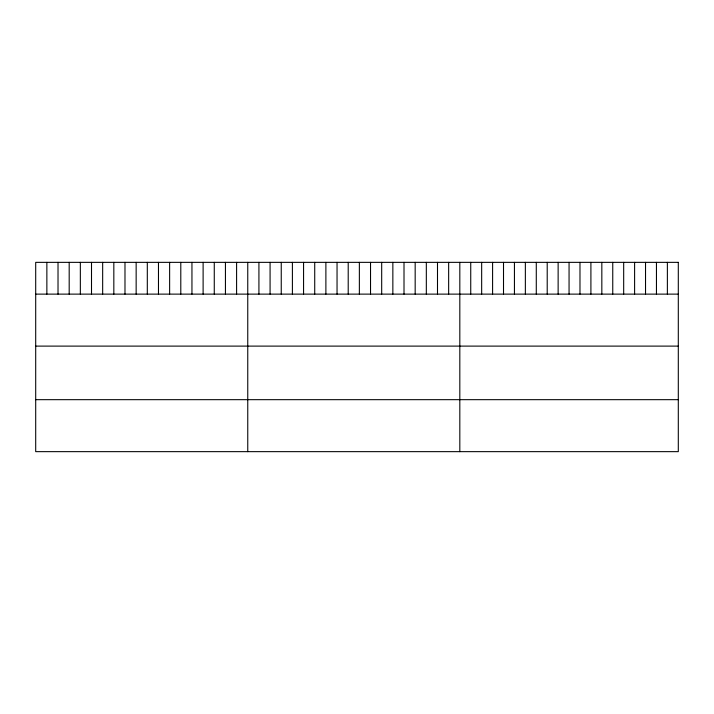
<?xml version="1.0" encoding="UTF-8"?>
<svg xmlns="http://www.w3.org/2000/svg" width="714" height="714" viewBox="0 0 714 714"><rect width="100%" height="100%" fill="white"/><g stroke="black" fill="none" stroke-linecap="round" stroke-linejoin="round"><path stroke-width="1.07" d="M35.7 294.123L678.3 294.123M35.7 346.111L678.3 346.111M35.7 399.67L678.3 399.67M667.376 262.35L667.376 294.123M656.452 262.35L656.452 294.123M645.527 262.35L645.527 294.123M634.603 262.35L634.603 294.123M623.679 262.35L623.679 294.123M612.755 262.35L612.755 294.123M601.831 262.35L601.831 294.123M590.906 262.35L590.906 294.123M579.982 262.35L579.982 294.123M569.058 262.35L569.058 294.123M558.134 262.35L558.134 294.123M547.21 262.35L547.21 294.123M536.285 262.35L536.285 294.123M525.361 262.35L525.361 294.123M514.437 262.35L514.437 294.123M503.513 262.35L503.513 294.123M492.589 262.35L492.589 294.123M481.664 262.35L481.664 294.123M470.74 262.35L470.74 294.123M459.816 262.35L459.816 451.65M448.651 262.35L448.651 294.123M437.495 262.35L437.495 294.123M426.329 262.35L426.329 294.123M415.173 262.35L415.173 294.123M404.008 262.35L404.008 294.123M392.852 262.35L392.852 294.123M381.687 262.35L381.687 294.123M370.53 262.35L370.53 294.123M359.365 262.35L359.365 294.123M348.209 262.35L348.209 294.123M337.044 262.35L337.044 294.123M325.887 262.35L325.887 294.123M314.722 262.35L314.722 294.123M303.566 262.35L303.566 294.123M292.401 262.35L292.401 294.123M281.245 262.35L281.245 294.123M270.079 262.35L270.079 294.123M258.923 262.35L258.923 294.123M247.758 262.35L247.758 451.65M236.593 262.35L236.593 294.123M225.437 262.35L225.437 294.123M214.271 262.35L214.271 294.123M203.115 262.35L203.115 294.123M191.95 262.35L191.95 294.123M180.794 262.35L180.794 294.123M169.629 262.35L169.629 294.123M158.472 262.35L158.472 294.123M147.307 262.35L147.307 294.123M136.151 262.35L136.151 294.123M124.986 262.35L124.986 294.123M113.829 262.35L113.829 294.123M102.664 262.35L102.664 294.123M91.508 262.35L91.508 294.123M80.343 262.35L80.343 294.123M69.187 262.35L69.187 294.123M58.021 262.35L58.021 294.123M46.865 262.35L46.865 294.123M678.3 262.35L35.7 262.35L35.7 451.65L678.3 451.65L678.3 262.35"/></g></svg>
